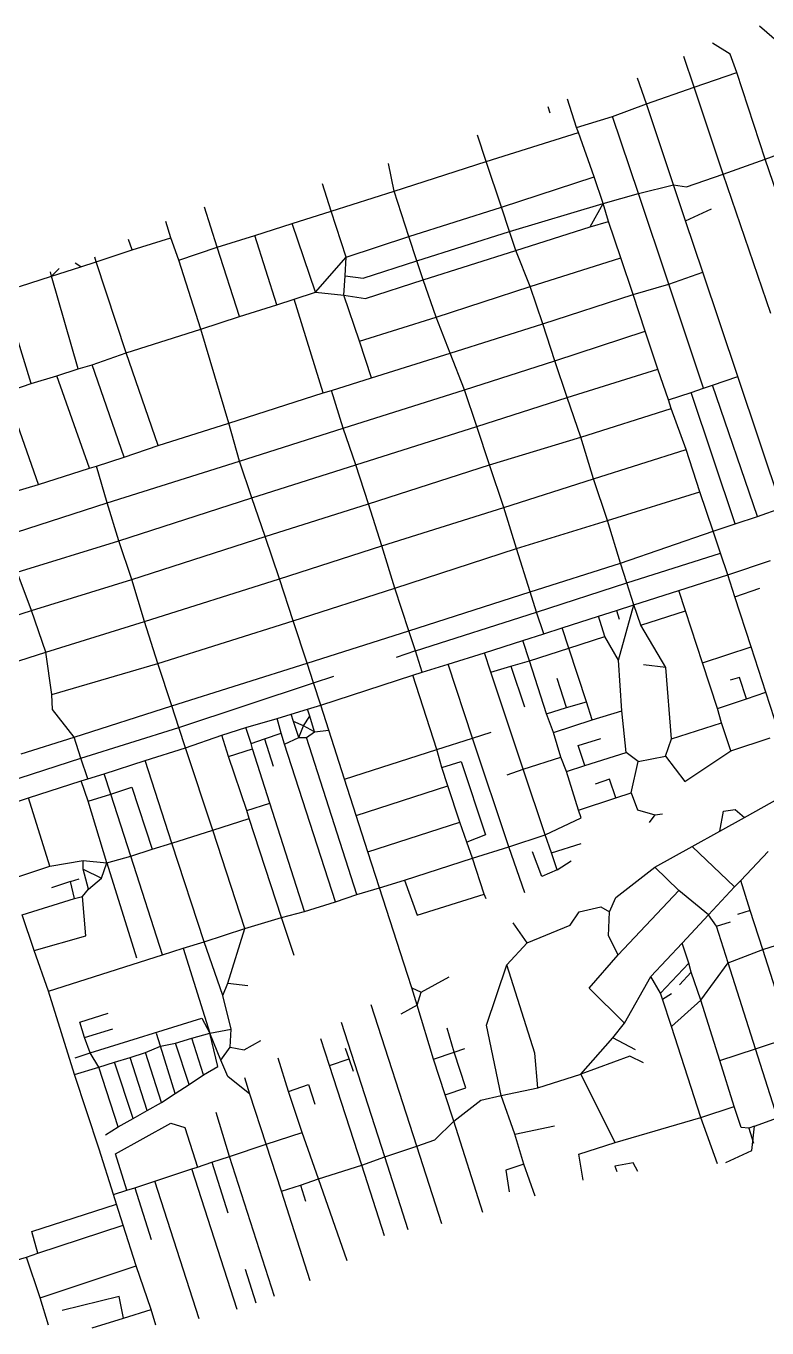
# Model space of a CAD drawing. Header units: metres. Extents: x 632808 to 637607, y 4836614 to 4839587.
# Drawn here: x 634492 to 636067, y 4836745 to 4839514 of the extents above; entities that cross this region are included whole.
import ezdxf

# ---------------------------------------------------------------- set-up
doc = ezdxf.new("R2010")
doc.units = ezdxf.units.M

msp = doc.modelspace()

# ---------------------------------------------------------------- linework, layer by layer
at = {"layer": 'ROADS'}
for points in [[(636093, 4839477.4), (636051.7, 4839513.7)], [(636003.1, 4839415), (635989.3, 4839453.7), (635951.7, 4839477.3)], [(635912.9, 4839384), (635890.3, 4839449.1)], [(635811.1, 4839348.3), (635792, 4839402.9)], [(635912.9, 4839384), (636003.1, 4839415)], [(636063.9, 4839230.6), (636003.1, 4839415)], [(635811.1, 4839348.3), (635912.9, 4839384)], [(635974.3, 4839198.6), (635912.9, 4839384)], [(635662.6, 4839297.6), (635643.5, 4839358.1)], [(635738.7, 4839321.6), (635811.1, 4839348.3)], [(635868.4, 4839176.2), (635811.1, 4839348.3)], [(635601.8, 4839342.4), (635606, 4839329.1)], [(635662.6, 4839297.6), (635738.7, 4839321.6)], [(635794, 4839157.9), (635738.7, 4839321.6)], [(635666.6, 4839287.5), (635662.6, 4839297.6)], [(635470.3, 4839225.8), (635451.8, 4839281.7)], [(635470.3, 4839225.8), (635666.6, 4839287.5)], [(635700.3, 4839193.2), (635666.6, 4839287.5)], [(636063.9, 4839230.6), (636159.7, 4839265.7)], [(635274.9, 4839162.3), (635262.8, 4839221.5)], [(635274.9, 4839162.3), (635470.3, 4839225.8)], [(635503.2, 4839128.5), (635470.3, 4839225.8)], [(635974.3, 4839198.6), (636063.9, 4839230.6)], [(636166.1, 4838930.8), (636063.9, 4839230.6)], [(635503.2, 4839128.5), (635700.3, 4839193.2)], [(635719.3, 4839136), (635700.3, 4839193.2)], [(635868.4, 4839176.2), (635896.4, 4839171.9), (635974.3, 4839198.6)], [(636075.8, 4838902.1), (635974.3, 4839198.6)], [(635141, 4839119.7), (635122.2, 4839178.1)], [(635141, 4839119.7), (635274.9, 4839162.3)], [(635306.2, 4839066.4), (635274.9, 4839162.3)], [(635719.3, 4839136), (635794, 4839157.9)], [(635794, 4839157.9), (635868.4, 4839176.2)], [(635859.1, 4838965), (635794, 4839157.9)], [(635894.3, 4839099.8), (635868.4, 4839176.2)], [(634898.3, 4839043.3), (634871.3, 4839128.6)], [(635306.2, 4839066.4), (635503.2, 4839128.5)], [(635520.2, 4839076.7), (635503.2, 4839128.5)], [(635520.2, 4839076.7), (635719.3, 4839136)], [(635691.3, 4839086.4), (635719.3, 4839136)], [(635730.5, 4839098), (635719.3, 4839136)], [(635894.3, 4839099.8), (635949.6, 4839125.1)], [(634800.1, 4839063.1), (634789, 4839097.9)], [(635058.2, 4839093.9), (635141, 4839119.7)], [(635172.6, 4839022.3), (635141, 4839119.7)], [(635691.3, 4839086.4), (635730.5, 4839098)], [(635756.4, 4839020.7), (635730.5, 4839098)], [(635931.4, 4838990.6), (635894.3, 4839099.8)], [(634978.2, 4839068.2), (635058.2, 4839093.9)], [(635107.4, 4838947.8), (635058.2, 4839093.9)], [(635323.1, 4839014.3), (635520.2, 4839076.7)], [(635533.4, 4839036.4), (635520.2, 4839076.7)], [(635533.4, 4839036.4), (635691.3, 4839086.4)], [(634717.5, 4839037.7), (634710.1, 4839060.1)], [(634717.5, 4839037.7), (634800.1, 4839063.1)], [(634816.8, 4839016), (634800.1, 4839063.1)], [(634816.8, 4839016), (634898.3, 4839043.3)], [(634898.3, 4839043.3), (634978.2, 4839068.2)], [(634946.2, 4838896.2), (634898.3, 4839043.3)], [(635025.4, 4838920.8), (634978.2, 4839068.2)], [(635172.6, 4839022.3), (635306.2, 4839066.4)], [(635323.1, 4839014.3), (635306.2, 4839066.4)], [(634641.4, 4839012), (634638.2, 4839022.4)], [(634641.4, 4839012), (634717.5, 4839037.7)], [(634863.7, 4838869.3), (634816.8, 4839016)], [(635107.4, 4838947.8), (635172.6, 4839022.3)], [(635170.9, 4838982.7), (635172.6, 4839022.3)], [(635170.9, 4838982.7), (635208.9, 4838977.9), (635323.1, 4839014.3)], [(635336.2, 4838973.8), (635323.1, 4839014.3)], [(635336.2, 4838973.8), (635533.4, 4839036.4)], [(635563.7, 4838959.7), (635533.4, 4839036.4)], [(635563.7, 4838959.7), (635756.4, 4839020.7)], [(635782.6, 4838942.7), (635756.4, 4839020.7)], [(634546.2, 4838981.8), (634543.9, 4838991.2)], [(634546.2, 4838981.8), (634608.4, 4839001.5)], [(634546.2, 4838981.8), (634562.8, 4838998.4)], [(634608.4, 4839001.5), (634596.8, 4839009.2)], [(634608.4, 4839001.5), (634641.4, 4839012)], [(634704.9, 4838818.5), (634641.4, 4839012)], [(635859.1, 4838965), (635931.4, 4838990.6)], [(636005.7, 4838768.6), (635931.4, 4838990.6)], [(634478, 4838959.6), (634546.2, 4838981.8)], [(634603, 4838784.9), (634546.2, 4838981.8)], [(635167.9, 4838941.1), (635170.9, 4838982.7)], [(635167.9, 4838941.1), (635213.7, 4838934.2), (635336.2, 4838973.8)], [(635363.8, 4838894.8), (635336.2, 4838973.8)], [(635363.8, 4838894.8), (635563.7, 4838959.7)], [(635591.2, 4838880.5), (635563.7, 4838959.7)], [(635782.6, 4838942.7), (635859.1, 4838965)], [(635932.7, 4838743.4), (635859.1, 4838965)], [(634503.2, 4838753.3), (634443.5, 4838947.7)], [(635025.4, 4838920.8), (635062.5, 4838932.6)], [(635062.5, 4838932.6), (635107.4, 4838947.8)], [(635123.7, 4838733.8), (635062.5, 4838932.6)], [(635107.4, 4838947.8), (635167.9, 4838941.1)], [(635201.1, 4838843.7), (635167.9, 4838941.1)], [(635591.2, 4838880.5), (635782.6, 4838942.7)], [(635808.5, 4838864.8), (635782.6, 4838942.7)], [(634946.2, 4838896.2), (635025.4, 4838920.8)], [(634863.7, 4838869.3), (634946.2, 4838896.2)], [(635201.1, 4838843.7), (635363.8, 4838894.8)], [(635394.1, 4838818.2), (635363.8, 4838894.8)], [(635394.1, 4838818.2), (635591.2, 4838880.5)], [(635616.1, 4838801.6), (635591.2, 4838880.5)], [(634704.9, 4838818.5), (634863.7, 4838869.3)], [(634923.3, 4838669.2), (634863.7, 4838869.3)], [(635616.1, 4838801.6), (635808.5, 4838864.8)], [(635835.4, 4838784.1), (635808.5, 4838864.8)], [(635226.4, 4838765.6), (635201.1, 4838843.7)], [(634603, 4838784.9), (634632.5, 4838793.1)], [(634632.5, 4838793.1), (634704.9, 4838818.5)], [(634700.9, 4838596.6), (634632.5, 4838793.1)], [(634773.3, 4838622.1), (634704.9, 4838818.5)], [(635226.4, 4838765.6), (635394.1, 4838818.2)], [(635424.1, 4838740.1), (635394.1, 4838818.2)], [(635424.1, 4838740.1), (635616.1, 4838801.6)], [(635642.6, 4838723.6), (635616.1, 4838801.6)], [(634503.2, 4838753.3), (634557.4, 4838769.7)], [(634557.4, 4838769.7), (634603, 4838784.9)], [(634626.7, 4838573.4), (634557.4, 4838769.7)], [(635141.4, 4838739), (635226.4, 4838765.6)], [(635642.6, 4838723.6), (635835.4, 4838784.1)], [(635858.4, 4838718.7), (635835.4, 4838784.1)], [(635951.7, 4838749.7), (636005.7, 4838768.6)], [(636099.3, 4838489.5), (636005.7, 4838768.6)], [(634449.9, 4838735.4), (634503.2, 4838753.3)], [(635123.7, 4838733.8), (635141.4, 4838739)], [(635166, 4838658.6), (635141.4, 4838739)], [(635166, 4838658.6), (635424.1, 4838740.1)], [(635450.6, 4838662.2), (635424.1, 4838740.1)], [(635906.5, 4838734.7), (635932.7, 4838743.4)], [(635932.7, 4838743.4), (635951.7, 4838749.7)], [(636047.2, 4838470.7), (635951.7, 4838749.7)], [(634518.4, 4838538.8), (634449.9, 4838735.4)], [(634923.3, 4838669.2), (635123.7, 4838733.8)], [(635450.6, 4838662.2), (635642.6, 4838723.6)], [(635671.4, 4838639.7), (635642.6, 4838723.6)], [(635858.4, 4838718.7), (635906.5, 4838734.7)], [(635864, 4838700.6), (635858.4, 4838718.7)], [(636000.1, 4838455.1), (635906.5, 4838734.7)], [(635671.4, 4838639.7), (635864, 4838700.6)], [(635895.7, 4838613.2), (635864, 4838700.6)], [(634773.3, 4838622.1), (634923.3, 4838669.2)], [(634946.2, 4838588.4), (634923.3, 4838669.2)], [(634946.2, 4838588.4), (635166, 4838658.6)], [(635193.2, 4838580.5), (635166, 4838658.6)], [(635193.2, 4838580.5), (635450.6, 4838662.2)], [(635477.8, 4838580.3), (635450.6, 4838662.2)], [(635477.8, 4838580.3), (635671.4, 4838639.7)], [(635698.8, 4838551.1), (635671.4, 4838639.7)], [(634700.9, 4838596.6), (634773.3, 4838622.1)], [(635698.8, 4838551.1), (635895.7, 4838613.2)], [(635924.6, 4838523.5), (635895.7, 4838613.2)], [(634518.4, 4838538.8), (634626.7, 4838573.4)], [(634626.7, 4838573.4), (634642, 4838578)], [(634642, 4838578), (634700.9, 4838596.6)], [(634664.4, 4838499.6), (634642, 4838578)], [(634664.4, 4838499.6), (634946.2, 4838588.4)], [(634972.3, 4838510.7), (634946.2, 4838588.4)], [(634972.3, 4838510.7), (635193.2, 4838580.5)], [(635220.1, 4838498), (635193.2, 4838580.5)], [(635220.1, 4838498), (635477.8, 4838580.3)], [(635508.1, 4838490.2), (635477.8, 4838580.3)], [(635508.1, 4838490.2), (635698.8, 4838551.1)], [(635728.4, 4838462.3), (635698.8, 4838551.1)], [(634439.6, 4838515.2), (634518.4, 4838538.8)], [(635728.4, 4838462.3), (635924.6, 4838523.5)], [(635952.7, 4838439.4), (635924.6, 4838523.5)], [(634447.6, 4838429.8), (634664.4, 4838499.6)], [(634689.4, 4838419), (634664.4, 4838499.6)], [(634689.4, 4838419), (634972.3, 4838510.7)], [(635000.2, 4838428.3), (634972.3, 4838510.7)], [(635000.2, 4838428.3), (635220.1, 4838498)], [(635248.3, 4838408.3), (635220.1, 4838498)], [(635248.3, 4838408.3), (635508.1, 4838490.2)], [(635535.2, 4838402.5), (635508.1, 4838490.2)], [(636047.2, 4838470.7), (636099.3, 4838489.5)], [(635535.2, 4838402.5), (635728.4, 4838462.3)], [(635755.9, 4838371.5), (635728.4, 4838462.3)], [(636000.1, 4838455.1), (636047.2, 4838470.7)], [(635755.9, 4838371.5), (635952.7, 4838439.4)], [(635952.7, 4838439.4), (636000.1, 4838455.1)], [(635968.8, 4838392.6), (635952.7, 4838439.4)], [(634473.1, 4838352.3), (634689.4, 4838419)], [(634716.7, 4838336.5), (634689.4, 4838419)], [(634716.7, 4838336.5), (635000.2, 4838428.3)], [(635031, 4838338.6), (635000.2, 4838428.3)], [(635031, 4838338.6), (635248.3, 4838408.3)], [(635276.4, 4838318.4), (635248.3, 4838408.3)], [(635276.4, 4838318.4), (635535.2, 4838402.5)], [(635563.8, 4838310.7), (635535.2, 4838402.5)], [(635769.7, 4838329.4), (635968.8, 4838392.6)], [(635984.5, 4838346.6), (635968.8, 4838392.6)], [(635984.5, 4838346.6), (636074.6, 4838377.5)], [(634503.9, 4838270.6), (634473.1, 4838352.3)], [(635563.8, 4838310.7), (635755.9, 4838371.5)], [(635769.7, 4838329.4), (635755.9, 4838371.5)], [(634503.9, 4838270.6), (634716.7, 4838336.5)], [(634743.8, 4838247.5), (634716.7, 4838336.5)], [(634743.8, 4838247.5), (635031, 4838338.6)], [(635060.3, 4838248.6), (635031, 4838338.6)], [(635577.6, 4838267.7), (635769.7, 4838329.4)], [(635784.7, 4838283.2), (635769.7, 4838329.4)], [(635879.7, 4838313.4), (635984.5, 4838346.6)], [(635999.4, 4838299.9), (635984.5, 4838346.6)], [(635060.3, 4838248.6), (635276.4, 4838318.4)], [(635306.1, 4838228), (635276.4, 4838318.4)], [(635306.1, 4838228), (635563.8, 4838310.7)], [(635577.6, 4838267.7), (635563.8, 4838310.7)], [(635784.7, 4838283.2), (635879.7, 4838313.4)], [(635893.9, 4838270.3), (635879.7, 4838313.4)], [(635999.4, 4838299.9), (636052.4, 4838318.1)], [(636033.5, 4838193.9), (635999.4, 4838299.9)], [(634295.7, 4838204.6), (634503.9, 4838270.6)], [(634534.2, 4838182.6), (634503.9, 4838270.6)], [(635319.9, 4838185.2), (635577.6, 4838267.7)], [(635592.7, 4838221.1), (635577.6, 4838267.7)], [(635709.4, 4838258.8), (635747.3, 4838270.8)], [(635747.3, 4838270.8), (635784.7, 4838283.2)], [(635747.3, 4838270.8), (635753.4, 4838252.4)], [(635751.5, 4838165.2), (635784.7, 4838283.2)], [(635799.1, 4838239.8), (635784.7, 4838283.2)], [(635799.1, 4838239.8), (635893.9, 4838270.3)], [(635930.3, 4838160), (635893.9, 4838270.3)], [(634534.2, 4838182.6), (634743.8, 4838247.5)], [(634772.3, 4838158.3), (634743.8, 4838247.5)], [(634772.3, 4838158.3), (635060.3, 4838248.6)], [(635089.5, 4838158.9), (635060.3, 4838248.6)], [(635632.1, 4838234.3), (635709.4, 4838258.8)], [(635722.9, 4838215.4), (635709.4, 4838258.8)], [(635852.5, 4838149.6), (635799.1, 4838239.8)], [(635089.5, 4838158.9), (635306.1, 4838228)], [(635319.9, 4838185.2), (635306.1, 4838228)], [(635548.3, 4838207.4), (635592.7, 4838221.1)], [(635592.7, 4838221.1), (635632.1, 4838234.3)], [(635645.8, 4838190.9), (635632.1, 4838234.3)], [(635645.8, 4838190.9), (635722.9, 4838215.4)], [(635751.5, 4838165.2), (635722.9, 4838215.4)], [(635319.9, 4838185.2), (635279.1, 4838171.3)], [(635334.5, 4838140.1), (635319.9, 4838185.2)], [(635466.8, 4838180.8), (635548.3, 4838207.4)], [(635562.5, 4838164.1), (635548.3, 4838207.4)], [(635562.5, 4838164.1), (635645.8, 4838190.9)], [(635683.7, 4838076.4), (635645.8, 4838190.9)], [(635930.3, 4838160), (636033.5, 4838193.9)], [(636065, 4838097.1), (636033.5, 4838193.9)], [(634420.9, 4838146.2), (634534.2, 4838182.6)], [(634547.1, 4838092.5), (634534.2, 4838182.6)], [(634547.1, 4838092.5), (634772.3, 4838158.3)], [(634802, 4838068.5), (634772.3, 4838158.3)], [(634802, 4838068.5), (635089.5, 4838158.9)], [(635103, 4838117.3), (635089.5, 4838158.9)], [(635334.5, 4838140.1), (635389.6, 4838156.7)], [(635389.6, 4838156.7), (635466.8, 4838180.8)], [(635441.6, 4837999.7), (635389.6, 4838156.7)], [(635480.4, 4838140.1), (635466.8, 4838180.8)], [(635522.6, 4838152.7), (635562.5, 4838164.1)], [(635599, 4838051.4), (635562.5, 4838164.1)], [(635759.1, 4838057.7), (635751.5, 4838165.2)], [(635962.3, 4838062.9), (635930.3, 4838160)], [(635103, 4838117.3), (635146.2, 4838131.4)], [(635118.6, 4838069.8), (635314.3, 4838133.2)], [(635314.3, 4838133.2), (635334.5, 4838140.1)], [(635365.7, 4837975.1), (635314.3, 4838133.2)], [(635480.4, 4838140.1), (635522.6, 4838152.7)], [(635549.3, 4837933.6), (635480.4, 4838140.1)], [(635522.6, 4838152.7), (635551.9, 4838066.4)], [(635852.5, 4838149.6), (635805.1, 4838155.6)], [(635864.1, 4837998), (635852.5, 4838149.6)], [(636023.7, 4838083.4), (636008.7, 4838128.8), (635989.5, 4838122.5)], [(634817.2, 4838022.2), (635103, 4838117.3)], [(635118.6, 4838069.8), (635103, 4838117.3)], [(635641.4, 4838064.8), (635621, 4838126.5)], [(634594.2, 4838001.3), (634548.3, 4838060.4), (634547.1, 4838092.5)], [(635641.4, 4838064.8), (635683.7, 4838076.4)], [(635695.9, 4838038.5), (635683.7, 4838076.4)], [(635962.3, 4838062.9), (636023.7, 4838083.4)], [(636023.7, 4838083.4), (636065, 4838097.1)], [(636111, 4837955.5), (636065, 4838097.1)], [(634594.2, 4838001.3), (634802, 4838068.5)], [(634817.2, 4838022.2), (634802, 4838068.5)], [(635026, 4838041.1), (635056.1, 4838050.5)], [(635056.1, 4838050.5), (635090.7, 4838061.4)], [(635060.7, 4838035), (635056.1, 4838050.5)], [(635082.2, 4838025.6), (635095.5, 4838045.9)], [(635090.7, 4838061.4), (635118.6, 4838069.8)], [(635095.5, 4838045.9), (635090.7, 4838061.4)], [(635105.7, 4838013.1), (635095.5, 4838045.9)], [(635135.7, 4838016.3), (635118.6, 4838069.8)], [(635599, 4838051.4), (635641.4, 4838064.8)], [(635613.5, 4838011.5), (635599, 4838051.4)], [(635695.9, 4838038.5), (635759.1, 4838057.7)], [(635767.8, 4837969.1), (635759.1, 4838057.7)], [(635970.9, 4838032.4), (635962.3, 4838062.9)], [(634608.9, 4837956.6), (634817.2, 4838022.2)], [(634831.4, 4837979.2), (634817.2, 4838022.2)], [(634908.7, 4838005.6), (634959.7, 4838021.8)], [(634959.7, 4838021.8), (635026, 4838041.1)], [(634970.5, 4837988.2), (634959.7, 4838021.8)], [(635034.2, 4838009.8), (635026, 4838041.1)], [(635072, 4838000.9), (635060.7, 4838035)], [(635082.2, 4838025.6), (635060.7, 4838035)], [(635072, 4838000.9), (635082.2, 4838025.6)], [(635105.7, 4838013.1), (635082.2, 4838025.6)], [(635613.5, 4838011.5), (635695.9, 4838038.5)], [(635864.1, 4837998), (635970.9, 4838032.4)], [(635990.7, 4837972.2), (635970.9, 4838032.4)], [(634481.8, 4837966), (634594.2, 4838001.3)], [(634608.9, 4837956.6), (634594.2, 4838001.3)], [(634831.4, 4837979.2), (634908.7, 4838005.6)], [(634922.8, 4837960.8), (634908.7, 4838005.6)], [(634970.5, 4837988.2), (634998.8, 4837998.3)], [(634998.8, 4837998.3), (635034.2, 4838009.8)], [(634998.8, 4837998.3), (635017.2, 4837940.2)], [(635041.6, 4837986.5), (635034.2, 4838009.8)], [(635041.6, 4837986.5), (635072, 4838000.9)], [(635072, 4838000.9), (635088.6, 4838001.2)], [(635088.6, 4838001.2), (635105.7, 4838013.1)], [(635195.6, 4837667), (635088.6, 4838001.2)], [(635105.7, 4838013.1), (635135.7, 4838016.3)], [(635169.3, 4837912), (635135.7, 4838016.3)], [(635365.7, 4837975.1), (635441.6, 4837999.7)], [(635441.6, 4837999.7), (635481.2, 4838011.9)], [(635518.6, 4837768.6), (635441.6, 4837999.7)], [(635629.2, 4837959.1), (635613.5, 4838011.5)], [(635679.9, 4837941.6), (635666.2, 4837983.9), (635714.1, 4837998.6)], [(635851.5, 4837961.4), (635864.1, 4837998)], [(635990.7, 4837972.2), (636074.4, 4837999.9)], [(634745.4, 4837951.7), (634831.4, 4837979.2)], [(634889.5, 4837804.1), (634831.4, 4837979.2)], [(634922.8, 4837960.8), (634973.7, 4837976.8)], [(634973.7, 4837976.8), (634970.5, 4837988.2)], [(635010.3, 4837861.1), (634973.7, 4837976.8)], [(635149.7, 4837651.6), (635041.6, 4837986.5)], [(635169.3, 4837912), (635365.7, 4837975.1)], [(635376, 4837937.1), (635365.7, 4837975.1)], [(635679.9, 4837941.6), (635767.8, 4837969.1)], [(635793.7, 4837949.5), (635767.8, 4837969.1)], [(635851.5, 4837961.4), (635893.1, 4837907.3), (635990.7, 4837972.2)], [(634400.3, 4837889.3), (634608.9, 4837956.6)], [(634623.2, 4837912.8), (634608.9, 4837956.6)], [(634658.2, 4837923.9), (634745.4, 4837951.7)], [(634802.2, 4837776.2), (634745.4, 4837951.7)], [(634961.4, 4837845.9), (634922.8, 4837960.8)], [(635376, 4837937.1), (635417.5, 4837949.7), (635469.2, 4837794.2), (635429.2, 4837778.5)], [(635388.9, 4837898.2), (635376, 4837937.1)], [(635549.3, 4837933.6), (635629.2, 4837959.1)], [(635641, 4837928.6), (635629.2, 4837959.1)], [(635641, 4837928.6), (635679.9, 4837941.6)], [(635778.7, 4837883.3), (635793.7, 4837949.5)], [(635793.7, 4837949.5), (635851.5, 4837961.4)], [(634497.4, 4837872.7), (634609.6, 4837908.4)], [(634609.6, 4837908.4), (634623.2, 4837912.8)], [(634624, 4837865.2), (634609.6, 4837908.4)], [(634623.2, 4837912.8), (634658.2, 4837923.9)], [(634672.2, 4837880.6), (634658.2, 4837923.9)], [(635194.1, 4837835.2), (635169.3, 4837912)], [(635514.9, 4837921.5), (635549.3, 4837933.6)], [(635596, 4837794), (635549.3, 4837933.6)], [(635667, 4837846.7), (635641, 4837928.6)], [(635746.4, 4837872.8), (635732.9, 4837912), (635702.2, 4837901.9)], [(634624, 4837865.2), (634672.2, 4837880.6)], [(634672.2, 4837880.6), (634717.2, 4837895.5), (634760.4, 4837763.1)], [(634714.7, 4837748.5), (634672.2, 4837880.6)], [(635194.1, 4837835.2), (635388.9, 4837898.2)], [(635414.5, 4837821.2), (635388.9, 4837898.2)], [(635746.4, 4837872.8), (635778.7, 4837883.3)], [(635778.7, 4837883.3), (635792.1, 4837847), (635829.2, 4837836.6)], [(636019.5, 4837831.1), (636114.4, 4837883.8)], [(634414.6, 4837845.7), (634497.4, 4837872.7)], [(634543, 4837727.4), (634497.4, 4837872.7)], [(634664.1, 4837734.6), (634624, 4837865.2)], [(634961.4, 4837845.9), (635010.3, 4837861.1)], [(635084.3, 4837630.9), (635010.3, 4837861.1)], [(635667, 4837846.7), (635746.4, 4837872.8)], [(634889.5, 4837804.1), (634966.8, 4837828.5)], [(634966.8, 4837828.5), (634961.4, 4837845.9)], [(635035.1, 4837618.1), (634966.8, 4837828.5)], [(635218.8, 4837758.1), (635194.1, 4837835.2)], [(635596, 4837794), (635672.3, 4837829.8), (635667, 4837846.7)], [(635829.2, 4837836.6), (635816.8, 4837820.3)], [(635829.2, 4837836.6), (635845.1, 4837838.6)], [(635967, 4837802), (635975.1, 4837844.1), (635999.6, 4837848), (636019.5, 4837831.1)], [(635967, 4837802), (636019.5, 4837831.1)], [(634802.2, 4837776.2), (634889.5, 4837804.1)], [(634957.6, 4837594.7), (634889.5, 4837804.1)], [(635218.8, 4837758.1), (635414.5, 4837821.2)], [(635429.2, 4837778.5), (635414.5, 4837821.2)], [(635908.3, 4837769.4), (635967, 4837802)], [(634760.4, 4837763.1), (634802.2, 4837776.2)], [(634870.5, 4837566.1), (634802.2, 4837776.2)], [(635441, 4837744.1), (635429.2, 4837778.5)], [(635441, 4837744.1), (635518.6, 4837768.6)], [(635518.6, 4837768.6), (635596, 4837794)], [(635552.9, 4837670.8), (635518.6, 4837768.6)], [(635609.5, 4837755.4), (635596, 4837794)], [(635609.5, 4837755.4), (635672.5, 4837775.7)], [(635828.9, 4837725.2), (635908.3, 4837769.4)], [(635998.6, 4837683.5), (635908.3, 4837769.4)], [(634664.1, 4837734.6), (634714.7, 4837748.5)], [(634714.7, 4837748.5), (634760.4, 4837763.1)], [(634782.3, 4837538.5), (634714.7, 4837748.5)], [(635243.4, 4837681), (635218.8, 4837758.1)], [(635296.8, 4837697.5), (635441, 4837744.1)], [(635466.1, 4837667.6), (635441, 4837744.1)], [(635621, 4837719.5), (635588.7, 4837705.6), (635568.8, 4837757.9)], [(635621, 4837719.5), (635609.5, 4837755.4)], [(636011.5, 4837696.5), (636069.7, 4837758.6)], [(634460.1, 4837699.9), (634543, 4837727.4)], [(634543, 4837727.4), (634613.9, 4837739.4)], [(634613.9, 4837720.9), (634613.9, 4837739.4)], [(634613.9, 4837739.4), (634664.1, 4837734.6)], [(634624.9, 4837678.5), (634613.9, 4837720.9)], [(634613.9, 4837720.9), (634652.2, 4837702)], [(634652.2, 4837702), (634664.1, 4837734.6)], [(634664.1, 4837734.6), (634727.2, 4837532.4)], [(635621, 4837719.5), (635650.8, 4837738.9)], [(635732.8, 4837630.2), (635746, 4837660.9), (635828.9, 4837725.2)], [(635880.2, 4837675.3), (635828.9, 4837725.2)], [(634586.8, 4837695), (634546.3, 4837681.5)], [(634586.8, 4837695), (634605.4, 4837700.4)], [(634595.2, 4837658.8), (634586.8, 4837695)], [(634624.9, 4837678.5), (634652.2, 4837702)], [(635243.4, 4837681), (635296.8, 4837697.5)], [(635296.8, 4837697.5), (635323.9, 4837623.2), (635466.1, 4837667.6)], [(635998.6, 4837683.5), (636011.5, 4837696.5)], [(636031.8, 4837632.7), (636011.5, 4837696.5)], [(634483.8, 4837623.8), (634595.2, 4837658.8)], [(634509.7, 4837547.8), (634618.9, 4837579.3), (634612.3, 4837662.8)], [(634595.2, 4837658.8), (634612.3, 4837662.8)], [(634612.3, 4837662.8), (634624.9, 4837678.5)], [(635149.7, 4837651.6), (635195.6, 4837667)], [(635195.6, 4837667), (635243.4, 4837681)], [(635302.9, 4837497), (635243.4, 4837681)], [(635470.6, 4837657.6), (635466.1, 4837667.6)], [(635750.9, 4837538.6), (635880.2, 4837675.3)], [(635942.8, 4837623.9), (635880.2, 4837675.3)], [(635942.8, 4837623.9), (635998.6, 4837683.5)], [(635035.1, 4837618.1), (635084.3, 4837630.9)], [(635084.3, 4837630.9), (635149.7, 4837651.6)], [(635557.8, 4837564.6), (635649.1, 4837602.1), (635667.9, 4837630.2), (635714.4, 4837641), (635732.8, 4837630.2)], [(635750.9, 4837538.6), (635730.2, 4837579), (635732.8, 4837630.2)], [(636031.8, 4837632.7), (636005, 4837624.3)], [(636058.4, 4837550.2), (636031.8, 4837632.7)], [(634509.7, 4837547.8), (634483.8, 4837623.8)], [(634957.6, 4837594.7), (635035.1, 4837618.1)], [(635062.3, 4837537.3), (635035.1, 4837618.1)], [(635557.8, 4837564.6), (635528, 4837607)], [(635887, 4837563.4), (635942.8, 4837623.9)], [(635959.9, 4837599.6), (635942.8, 4837623.9)], [(635959.9, 4837599.6), (635989.8, 4837609.1)], [(634870.5, 4837566.1), (634957.6, 4837594.7)], [(634921, 4837478.6), (634957.6, 4837594.7)], [(635984.9, 4837521.8), (635959.9, 4837599.6)], [(634540, 4837461.8), (634509.7, 4837547.8)], [(634782.3, 4837538.5), (634826.1, 4837552.9)], [(634826.1, 4837552.9), (634870.5, 4837566.1)], [(634826.1, 4837552.9), (634882.8, 4837371.9)], [(634910.7, 4837452.1), (634870.5, 4837566.1)], [(635514, 4837517.6), (635557.8, 4837564.6)], [(635820.7, 4837493), (635887, 4837563.4)], [(635901.1, 4837520.9), (635887, 4837563.4)], [(635984.9, 4837521.8), (636058.4, 4837550.2)], [(636058.4, 4837550.2), (636130, 4837573)], [(636117.8, 4837363.8), (636058.4, 4837550.2)], [(634540, 4837461.8), (634782.3, 4837538.5)], [(635764.8, 4837393.5), (635689.6, 4837467.6), (635750.9, 4837538.6)], [(635840.9, 4837457), (635901.1, 4837520.9)], [(635906.5, 4837502.2), (635901.1, 4837520.9)], [(635926.6, 4837442.3), (635984.9, 4837521.8)], [(636042.9, 4837338.6), (635984.9, 4837521.8)], [(635312, 4837468.6), (635302.9, 4837497)], [(635332.1, 4837459.3), (635391.8, 4837492.3)], [(635502.6, 4837239.8), (635471.1, 4837389.2), (635514, 4837517.6)], [(635580, 4837255.9), (635574.1, 4837329.4), (635514, 4837517.6)], [(635764.8, 4837393.5), (635820.7, 4837493)], [(635840.9, 4837457), (635820.7, 4837493)], [(635881.3, 4837475), (635906.5, 4837502.2)], [(635926.6, 4837442.3), (635906.5, 4837502.2)], [(634910.7, 4837452.1), (634921, 4837478.6)], [(634921, 4837478.6), (634963.5, 4837473.3)], [(635323.8, 4837432), (635312, 4837468.6)], [(635312, 4837468.6), (635332.1, 4837459.3)], [(634595.4, 4837284.3), (634540, 4837461.8)], [(634928.2, 4837380.6), (634910.7, 4837452.1)], [(635323.8, 4837432), (635332.1, 4837459.3)], [(635845, 4837444.6), (635840.9, 4837457)], [(635845, 4837444.6), (635864.1, 4837456.4)], [(635864.4, 4837386.3), (635845, 4837444.6)], [(635864.4, 4837386.3), (635926.6, 4837442.3)], [(635967.4, 4837314.1), (635926.6, 4837442.3)], [(634616.5, 4837362.8), (634606.6, 4837395.7), (634666.6, 4837414.6)], [(635322.9, 4837131.6), (635225.6, 4837432.7)], [(635323.8, 4837432), (635288.7, 4837412.4)], [(635358.4, 4837317.1), (635323.8, 4837432)], [(634616.5, 4837362.8), (634676.7, 4837381.1)], [(634628.1, 4837330.4), (634866, 4837404.4), (634882.8, 4837371.9)], [(635255.1, 4837109.2), (635162.5, 4837394.8)], [(635402.2, 4837331.8), (635387.6, 4837383.1)], [(635739.5, 4837362.6), (635764.8, 4837393.5)], [(635927, 4837192.8), (635864.4, 4837386.3)], [(634628.1, 4837330.4), (634616.5, 4837362.8)], [(634777.7, 4837344.6), (634769.3, 4837371.2)], [(634809.9, 4837351), (634844.8, 4837361.8)], [(634844.8, 4837361.8), (634882.8, 4837371.9)], [(634869.2, 4837283.9), (634844.8, 4837361.8)], [(634869.2, 4837283.9), (634900.1, 4837301.3), (634882.8, 4837371.9)], [(634882.8, 4837371.9), (634928.2, 4837380.6)], [(634906.6, 4837314.5), (634882.8, 4837371.9)], [(634925.9, 4837342.4), (634928.2, 4837380.6)], [(634925.9, 4837342.4), (634955.7, 4837336.6), (634991.4, 4837356.5)], [(635137.4, 4837303.2), (635118.6, 4837360.2)], [(635671.4, 4837284.9), (635739.5, 4837362.6)], [(635788, 4837337.1), (635739.5, 4837362.6)], [(636042.9, 4837338.6), (636117.8, 4837363.8)], [(634596.2, 4837320.1), (634628.1, 4837330.4)], [(634646.8, 4837299.8), (634628.1, 4837330.4)], [(634713.8, 4837320.5), (634746.2, 4837331.1)], [(634746.2, 4837331.1), (634777.7, 4837344.6)], [(634779.8, 4837225), (634746.2, 4837331.1)], [(634777.7, 4837344.6), (634809.9, 4837351)], [(634809.4, 4837244.2), (634777.7, 4837344.6)], [(634838.6, 4837263.1), (634809.9, 4837351)], [(634906.6, 4837314.5), (634925.9, 4837342.4)], [(635178.9, 4837317.3), (635171.6, 4837339.9)], [(635358.4, 4837317.1), (635402.2, 4837331.8)], [(635383.3, 4837240.9), (635426.9, 4837255.9), (635402.2, 4837331.8)], [(635402.2, 4837331.8), (635424.8, 4837339.3)], [(635967.4, 4837314.1), (636042.9, 4837338.6)], [(636090.1, 4837192.5), (636042.9, 4837338.6)], [(634595.4, 4837284.3), (634646.8, 4837299.8)], [(634646.8, 4837299.8), (634680.4, 4837310.2)], [(634688.2, 4837172.7), (634646.8, 4837299.8)], [(634680.4, 4837310.2), (634713.8, 4837320.5)], [(634719.8, 4837191), (634680.4, 4837310.2)], [(634749.4, 4837207.8), (634713.8, 4837320.5)], [(634920.9, 4837280.1), (634906.6, 4837314.5)], [(635050.3, 4837248.3), (635028.2, 4837319.1)], [(635137.4, 4837303.2), (635178.9, 4837317.3)], [(635205.7, 4837091.8), (635137.4, 4837303.2)], [(635188.3, 4837291), (635178.9, 4837317.3)], [(635383.3, 4837240.9), (635358.4, 4837317.1)], [(635804.9, 4837308.9), (635775.7, 4837323.5), (635671.4, 4837284.9)], [(635997.5, 4837216.3), (635967.4, 4837314.1)], [(634647.3, 4837125.8), (634595.4, 4837284.3)], [(634838.6, 4837263.1), (634869.2, 4837283.9)], [(634967.6, 4837242.3), (634920.9, 4837280.1)], [(634967.6, 4837242.3), (634957.1, 4837276.9)], [(635580, 4837255.9), (635671.4, 4837284.9)], [(635744.5, 4837140), (635671.4, 4837284.9)], [(634779.8, 4837225), (634809.4, 4837244.2)], [(634809.4, 4837244.2), (634838.6, 4837263.1)], [(635050.3, 4837248.3), (635092.7, 4837263.1), (635106.4, 4837221.4)], [(635079.4, 4837161.2), (635050.3, 4837248.3)], [(635502.6, 4837239.8), (635580, 4837255.9)], [(634749.4, 4837207.8), (634779.8, 4837225)], [(635002.5, 4837136.2), (634967.6, 4837242.3)], [(635401.5, 4837185.1), (635383.3, 4837240.9)], [(635401.5, 4837185.1), (635458.9, 4837229.5), (635502.6, 4837239.8)], [(635531.2, 4837157.3), (635502.6, 4837239.8)], [(635927, 4837192.8), (635997.5, 4837216.3)], [(636029, 4837170.3), (636012.7, 4837171.7), (635997.5, 4837216.3)], [(634688.2, 4837172.7), (634719.8, 4837191)], [(634719.8, 4837191), (634749.4, 4837207.8)], [(634924.9, 4837110.3), (634896.3, 4837203.6)], [(635744.5, 4837140), (635927, 4837192.8)], [(635962.5, 4837094.6), (635927, 4837192.8)], [(636041, 4837174.5), (636090.1, 4837192.5)], [(634661.4, 4837156.3), (634688.2, 4837172.7)], [(634706.1, 4837038.2), (634682.1, 4837115.7), (634800.1, 4837180.8), (634829.4, 4837171.3), (634856.3, 4837087.5)], [(635002.5, 4837136.2), (635079.4, 4837161.2)], [(635114, 4837062.5), (635079.4, 4837161.2)], [(635322.9, 4837131.6), (635361.5, 4837145.1), (635401.5, 4837185.1)], [(635463.3, 4836990.9), (635401.5, 4837185.1)], [(635531.2, 4837157.3), (635615.9, 4837175.4)], [(635979.9, 4837096.9), (636035.4, 4837122.9), (636041, 4837174.5)], [(636041, 4837174.5), (636029, 4837170.3)], [(636029, 4837170.3), (636039, 4837138)], [(634924.9, 4837110.3), (635002.5, 4837136.2)], [(635034.9, 4837036), (635002.5, 4837136.2)], [(635550.5, 4837093.7), (635531.2, 4837157.3)], [(635676.7, 4837059.3), (635667.1, 4837114.7), (635744.5, 4837140)], [(634678.1, 4837029.2), (634647.3, 4837125.8)], [(634886.9, 4837097.6), (634924.9, 4837110.3)], [(635020.6, 4836812.3), (634924.9, 4837110.3)], [(635205.7, 4837091.8), (635255.1, 4837109.2)], [(635255.1, 4837109.2), (635322.9, 4837131.6)], [(635304.6, 4836954.3), (635255.1, 4837109.2)], [(635376.1, 4836967.1), (635322.9, 4837131.6)], [(634766.1, 4837057.6), (634844.8, 4837083.4)], [(634844.8, 4837083.4), (634856.3, 4837087.5)], [(634940.9, 4836784.6), (634844.8, 4837083.4)], [(634856.3, 4837087.5), (634886.9, 4837097.6)], [(634886.9, 4837097.6), (634921.3, 4836990.2)], [(635114, 4837062.5), (635205.7, 4837091.8)], [(635254.4, 4836941.3), (635205.7, 4837091.8)], [(635550.5, 4837093.7), (635512.3, 4837080.7), (635519.1, 4837034.6)], [(635574.5, 4837025.8), (635550.5, 4837093.7)], [(635792.6, 4837078.4), (635782.9, 4837096.2), (635744.3, 4837089.5), (635748.4, 4837078.3)], [(634723.2, 4837043), (634766.1, 4837057.6)], [(634860.4, 4836765.1), (634766.1, 4837057.6)], [(635034.9, 4837036), (635075.5, 4837049.3)], [(635075.5, 4837049.3), (635114, 4837062.5)], [(635075.5, 4837049.3), (635086.2, 4837015.3)], [(635174.8, 4836888.2), (635114, 4837062.5)], [(634678.1, 4837029.2), (634706.1, 4837038.2)], [(634684.5, 4837008.8), (634678.1, 4837029.2)], [(634706.1, 4837038.2), (634723.2, 4837043)], [(634723.2, 4837043), (634758.4, 4836933.2)], [(635095.9, 4836845.4), (635034.9, 4837036)], [(634517.4, 4836904.2), (634504.5, 4836950.3), (634684.5, 4837008.8)], [(634698.6, 4836963.7), (634684.5, 4837008.8)], [(634517.4, 4836904.2), (634698.6, 4836963.7)], [(634725.9, 4836877.6), (634698.6, 4836963.7)], [(634289.8, 4836836.2), (634493.1, 4836895.9)], [(634493.1, 4836895.9), (634517.4, 4836904.2)], [(634522.4, 4836809.5), (634493.1, 4836895.9)], [(634522.4, 4836809.5), (634725.9, 4836877.6)], [(634757.8, 4836784.4), (634725.9, 4836877.6)], [(634981.1, 4836798.4), (634958.5, 4836869.9)], [(634540.2, 4836751.6), (634522.4, 4836809.5)], [(634699.4, 4836765.9), (634690.2, 4836812.5), (634569.2, 4836782.6)], [(634699.4, 4836765.9), (634757.8, 4836784.4)], [(634768.2, 4836751), (634757.8, 4836784.4)], [(634632.7, 4836745.4), (634699.4, 4836765.9)]]:
    msp.add_lwpolyline(points, dxfattribs=at)

doc.saveas('drawing.dxf')
